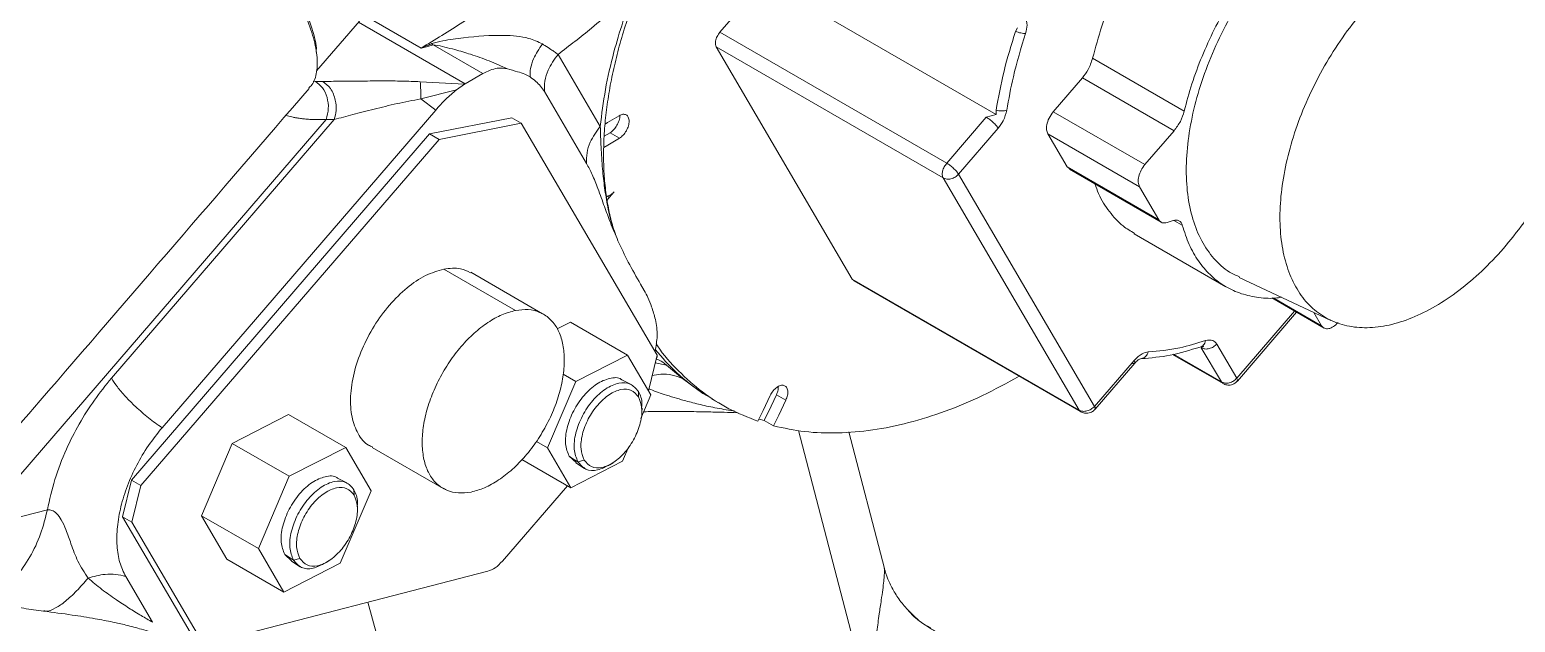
# Model space of a CAD drawing. Header units: millimetres. Extents: x 169 to 14583, y -399 to 10804.
# Drawn here: x 12951.1 to 13209, y 7706.4 to 7809.3 of the extents above; entities that cross this region are included whole.
import ezdxf

# ---------------------------------------------------------------- set-up
doc = ezdxf.new("R2010")
doc.units = ezdxf.units.MM
doc.header["$LTSCALE"] = 35

msp = doc.modelspace()

# ---------------------------------------------------------------- linework, layer by layer
at = {"color": 7, "linetype": 'Continuous', "lineweight": 18}
for p, q in [((13078.649, 7817.847), (13070.915, 7808.869)), ((13078.649, 7817.847), (13118.9, 7794.611)), ((13000.915, 7802.154), (13008.338, 7810.772)), ((13008.199, 7810.61), (13026.714, 7799.921)), ((13010.86, 7810.845), (13019.049, 7806.117)), ((13122.566, 7809.612), (13122.225, 7809.013)), ((13070.915, 7808.869), (13110.301, 7786.132)), ((13021.12, 7806.664), (13029.744, 7801.686)), ((13042.84, 7805.035), (13050.161, 7792.534)), ((13070.291, 7806.314), (13093.893, 7766.011)), ((13070.291, 7806.314), (13109.677, 7783.577)), ((13135.634, 7804.381), (13151.543, 7795.196)), ((13029.744, 7801.686), (13026.714, 7799.921)), ((13000.31, 7800.37), (13000.706, 7800.339)), ((13026.563, 7799.834), (13018.902, 7800.276)), ((13026.563, 7799.834), (13025.197, 7798.89)), ((13026.714, 7799.921), (13026.563, 7799.834)), ((13133.862, 7800.961), (13128.792, 7795.076)), ((13133.862, 7800.961), (13149.772, 7791.777)), ((13025.197, 7798.89), (13018.983, 7797.296)), ((13018.983, 7797.296), (13021.584, 7795.358)), ((13040.454, 7798.579), (13047.775, 7786.077)), ((13021.584, 7795.358), (12974.076, 7740.207)), ((13034.786, 7794.031), (13020.536, 7791.212)), ((13034.786, 7794.031), (13036.413, 7793.093)), ((13053.445, 7794.386), (13051.408, 7793.176)), ((13117.178, 7794.115), (13110.301, 7786.132)), ((13118.9, 7794.611), (13117.178, 7794.115)), ((13118.879, 7795.324), (13118.9, 7794.611)), ((13128.792, 7795.076), (13144.702, 7785.891)), ((13002.576, 7793.736), (12941.34, 7722.648)), ((13003.983, 7793.721), (12965.294, 7748.808)), ((13036.413, 7793.093), (13022.162, 7790.273)), ((13060.014, 7752.789), (13036.413, 7793.093)), ((13051.867, 7791.433), (13050.823, 7790.814)), ((13051.408, 7793.176), (13051.001, 7792.935)), ((13051.867, 7791.433), (13053.493, 7790.495)), ((13119.23, 7792.21), (13112.353, 7784.226)), ((13127.855, 7791.244), (13131.226, 7785.488)), ((13127.855, 7791.244), (13143.765, 7782.059)), ((13149.772, 7791.777), (13144.702, 7785.891)), ((13020.536, 7791.212), (12968.786, 7731.136)), ((13022.162, 7790.273), (12970.413, 7730.197)), ((13020.536, 7791.212), (13022.162, 7790.273)), ((13050.773, 7788.88), (13051.456, 7789.285)), ((13051.456, 7789.285), (13053.493, 7790.495)), ((13109.677, 7783.577), (13133.278, 7743.274)), ((13112.353, 7784.226), (13135.955, 7743.923)), ((13131.226, 7785.488), (13131.652, 7785.17)), ((13131.226, 7785.488), (13147.136, 7776.303)), ((13131.605, 7785.096), (13147.515, 7775.912)), ((13051.712, 7780.172), (13052.551, 7781.146)), ((13143.765, 7782.059), (13147.136, 7776.303)), ((13051.292, 7780.415), (13051.712, 7780.172)), ((13148.582, 7775.849), (13149.605, 7776.184)), ((13149.746, 7776.207), (13151.202, 7775.366)), ((13142.866, 7773.884), (13158.776, 7764.699)), ((13035.432, 7760.569), (13022.987, 7767.754)), ((13040.143, 7760.012), (13027.698, 7767.196)), ((13093.893, 7766.011), (13094.201, 7765.756)), ((13093.893, 7766.011), (13133.278, 7743.274)), ((13094.183, 7765.729), (13133.569, 7742.992)), ((13161.075, 7766.314), (13176.99, 7758.857)), ((13057.166, 7765.119), (13057.804, 7764.029)), ((13160.656, 7748.811), (13170.696, 7760.466)), ((13166.744, 7762.748), (13175.824, 7757.506)), ((13167.068, 7762.732), (13175.388, 7757.929)), ((13044.987, 7758.538), (13042.691, 7757.36)), ((13044.987, 7758.538), (13054.886, 7752.823)), ((13160.757, 7748.322), (13171.045, 7760.265)), ((13174.034, 7760.242), (13175.388, 7757.929)), ((13054.886, 7752.823), (13045.919, 7748.223)), ((13058.938, 7745.905), (13054.886, 7752.823)), ((13058.51, 7746.635), (13060.014, 7752.789)), ((13149.528, 7752.926), (13158.27, 7747.879)), ((13149.663, 7752.963), (13157.979, 7748.162)), ((13154.308, 7754.228), (13154.935, 7754.337)), ((13154.935, 7754.337), (13154.504, 7754.097)), ((13154.504, 7754.097), (13157.979, 7748.162)), ((13157.18, 7754.746), (13160.656, 7748.811)), ((13059.69, 7751.463), (13061.634, 7751.099)), ((13064.417, 7748.787), (13061.634, 7751.099)), ((13135.955, 7743.923), (13142.832, 7751.907)), ((13136.056, 7743.434), (13142.933, 7751.418)), ((13143.778, 7752.129), (13144.126, 7752.213)), ((13045.919, 7748.223), (13041.002, 7736.705)), ((13043.714, 7749.496), (13045.919, 7748.223)), ((13055.516, 7747.711), (13053.925, 7748.55)), ((13067.989, 7746.168), (13064.417, 7748.787)), ((13158.242, 7747.926), (13157.979, 7748.162)), ((13056.774, 7746.512), (13056.809, 7745.557)), ((13057.185, 7741.798), (13058.938, 7745.905)), ((13069.494, 7745.344), (13067.989, 7746.168)), ((13069.444, 7745.257), (13071.367, 7744.147)), ((13079.661, 7745.81), (13078.43, 7743.225)), ((13080.739, 7745.941), (13082.365, 7745.002)), ((13081.134, 7742.416), (13082.365, 7745.002)), ((12996.059, 7742.522), (12986.277, 7737.503)), ((12996.059, 7742.522), (13005.959, 7736.807)), ((13057.375, 7742.945), (13057.404, 7743.606)), ((13078.43, 7743.225), (13077.536, 7741.349)), ((13080.24, 7740.541), (13081.134, 7742.416)), ((13133.541, 7743.038), (13133.278, 7743.274)), ((13077.716, 7741.727), (13078.614, 7741.479)), ((13078.614, 7741.479), (13080.24, 7740.541)), ((13096.239, 7695.052), (13084.555, 7739.758)), ((12986.277, 7737.503), (12980.913, 7724.939)), ((12986.277, 7737.503), (12996.176, 7731.789)), ((13041.002, 7736.705), (13039.066, 7737.823)), ((13099.482, 7715.793), (13093.291, 7739.48)), ((13005.959, 7736.807), (12996.176, 7731.789)), ((13010.378, 7729.26), (13005.959, 7736.807)), ((13010.574, 7736.791), (13023.019, 7729.606)), ((13036.551, 7734.696), (13045.054, 7729.787)), ((13041.002, 7736.705), (13045.054, 7729.787)), ((13044.758, 7735.254), (13045.951, 7734.183)), ((13047.374, 7734.604), (13046.263, 7734.31)), ((13054.021, 7734.387), (13055.124, 7736.97)), ((13045.054, 7729.787), (13054.021, 7734.387)), ((13045.905, 7734.116), (13047.429, 7733.157)), ((13051.832, 7733.802), (13052.375, 7734.149)), ((12968.786, 7731.136), (12967.226, 7724.75)), ((12968.786, 7731.136), (12970.413, 7730.197)), ((12970.413, 7730.197), (12968.852, 7723.811)), ((12996.176, 7731.789), (12990.813, 7719.224)), ((13006.141, 7730.648), (13004.551, 7731.487)), ((13007.399, 7729.449), (13007.434, 7728.494)), ((13033.168, 7717.049), (13044.444, 7730.139)), ((13005.015, 7716.695), (13010.378, 7729.26)), ((12954.183, 7725.99), (12941.34, 7722.648)), ((12967.226, 7724.75), (12978.959, 7704.714)), ((12968.852, 7723.811), (12967.226, 7724.75)), ((12980.913, 7724.939), (12985.333, 7717.392)), ((12990.813, 7719.224), (12980.913, 7724.939)), ((13008, 7725.882), (13008.03, 7726.543)), ((12968.852, 7723.811), (12980.585, 7703.775)), ((12990.813, 7719.224), (12995.232, 7711.677)), ((12985.333, 7717.392), (12995.232, 7711.677)), ((12995.232, 7711.677), (13005.015, 7716.695)), ((12995.383, 7718.191), (12996.576, 7717.12)), ((12996.531, 7717.053), (12998.055, 7716.094)), ((12997.999, 7717.541), (12996.888, 7717.247)), ((13002.457, 7716.739), (13003.001, 7717.086)), ((12972.433, 7706.441), (12967.77, 7714.403)), ((12982.798, 7702.959), (13030.631, 7715.293)), ((13009.834, 7709.931), (13012.211, 7701.099))]:
    msp.add_line(p, q, dxfattribs=at)
at = {"color": 7, "linetype": 'Continuous', "lineweight": 18, "flags": 128}
for points in [[(13019.049, 7806.117), (13020.209, 7806.424), (13021.12, 7806.664)], [(13078.614, 7741.479), (13079.804, 7743.978), (13080.739, 7745.941)], [(13046.263, 7734.31), (13045.42, 7734.839), (13044.758, 7735.254)], [(12996.888, 7717.247), (12996.045, 7717.776), (12995.383, 7718.191)]]:
    msp.add_lwpolyline(points, dxfattribs=at)
at = {"color": 7, "linetype": 'Continuous', "lineweight": 18}
for points, knots in [([(12999.544, 7799.203), (12999.729, 7799.37), (13000.482, 7800.049), (13001.01, 7801.918), (13001.102, 7804.782), (13000.352, 7808.265), (12998.853, 7812.25), (12996.623, 7816.692), (12993.685, 7821.554), (12990.051, 7826.812), (12985.752, 7832.405), (12980.83, 7838.269), (12975.376, 7844.286), (12969.468, 7850.383), (12963.167, 7856.461), (12958.109, 7861.127), (12955.125, 7863.675), (12954.409, 7864.286)], [0, 0, 0, 0, 0.02399091, 0.09760714, 0.17122336, 0.24483958, 0.31714263, 0.38944568, 0.46174872, 0.53405177, 0.60782878, 0.6816058, 0.75538281, 0.82915983, 0.90293684, 0.97671386, 1, 1, 1, 1]), ([(13000.843, 7805.442), (13000.851, 7805.52), (13000.959, 7806.625), (13000.211, 7809.49), (12998.532, 7814.013), (12995.761, 7819.251), (12992.086, 7825.005), (12987.53, 7831.207), (12982.184, 7837.741), (12976.137, 7844.5), (12969.486, 7851.361), (12962.451, 7858.151), (12957.511, 7862.524), (12955.082, 7864.675)], [0, 0, 0, 0, 0.0076155, 0.1072544, 0.206889, 0.3063396, 0.4059785, 0.5056131, 0.6050637, 0.7047025, 0.8043371, 0.9037877, 1, 1, 1, 1]), ([(13155.983, 7838.702), (13154.675, 7837.462), (13152.06, 7834.984), (13148.405, 7830.645), (13145.037, 7825.954), (13141.984, 7820.871), (13139.336, 7815.497), (13137.123, 7809.919), (13136.13, 7806.227), (13135.634, 7804.381)], [0, 0, 0, 0, 0.14000483, 0.28000963, 0.42001444, 0.56001925, 0.7066795, 0.85333975, 1, 1, 1, 1]), ([(13187.498, 7836.488), (13186.102, 7836.066), (13183.31, 7835.222), (13178.99, 7832.923), (13174.703, 7829.929), (13170.534, 7826.236), (13166.585, 7821.95), (13162.95, 7817.169), (13159.714, 7812.006), (13156.954, 7806.584), (13154.735, 7801.03), (13153.111, 7795.477), (13152.118, 7790.056), (13151.781, 7784.895), (13152.108, 7780.115), (13153.092, 7775.835), (13154.702, 7772.138), (13156.933, 7769.174), (13159.099, 7767.237), (13160.66, 7766.605), (13161.129, 7766.415)], [0, 0, 0, 0, 0.05737515, 0.1147503, 0.17212545, 0.2295006, 0.28687575, 0.3442509, 0.40162605, 0.45900119, 0.51637634, 0.57375149, 0.63112664, 0.68850179, 0.74587694, 0.80325209, 0.86062724, 0.91800239, 0.97537754, 1, 1, 1, 1]), ([(13171.893, 7829.517), (13170.721, 7828.414), (13168.384, 7826.211), (13165.087, 7822.407), (13162.005, 7818.309), (13159.196, 7813.933), (13156.7, 7809.361), (13154.569, 7804.669), (13152.793, 7799.915), (13151.96, 7796.771), (13151.543, 7795.196)], [0, 0, 0, 0, 0.1252266, 0.249997, 0.3747687, 0.499999, 0.6252206, 0.7499774, 0.874745, 1, 1, 1, 1]), ([(13201.273, 7826.054), (13199.939, 7825.581), (13197.265, 7824.634), (13193.159, 7822.245), (13189.105, 7819.241), (13185.193, 7815.597), (13181.508, 7811.42), (13178.134, 7806.787), (13175.137, 7801.83), (13172.611, 7796.656), (13170.599, 7791.382), (13169.157, 7786.121), (13168.293, 7780.996), (13168.056, 7776.144), (13168.439, 7771.662), (13169.446, 7767.656), (13171.024, 7764.2), (13173.161, 7761.407), (13175.801, 7759.322), (13178.895, 7758.007), (13182.35, 7757.457), (13186.097, 7757.723), (13190.048, 7758.782), (13194.122, 7760.629), (13198.217, 7763.182), (13202.23, 7766.412), (13206.078, 7770.236), (13209.672, 7774.583), (13212.94, 7779.325), (13215.782, 7784.362), (13218.151, 7789.582), (13219.969, 7794.868), (13221.275, 7800.117), (13221.624, 7803.439), (13221.799, 7805.095)], [0, 0, 0, 0, 0.0311558, 0.0624996, 0.0938394, 0.1249998, 0.1561545, 0.1874997, 0.2188392, 0.2499998, 0.2811544, 0.3124997, 0.3438391, 0.3749997, 0.4061544, 0.4374996, 0.4688391, 0.4999997, 0.5311543, 0.5624995, 0.593839, 0.6249996, 0.6561543, 0.6874995, 0.718839, 0.7499996, 0.7811542, 0.8124994, 0.8438389, 0.8749995, 0.9061545, 0.9374949, 0.9688358, 1, 1, 1, 1]), ([(13055.978, 7815.882), (13053.548, 7813.749), (13049.208, 7809.94), (13044.786, 7806.534), (13042.84, 7805.035)], [0, 0, 0, 0, 0.5599477, 1, 1, 1, 1]), ([(13050.161, 7792.534), (13050.419, 7794.646), (13050.935, 7798.865), (13052.348, 7804.969), (13054.019, 7810.656), (13055.324, 7814.139), (13055.978, 7815.882)], [0, 0, 0, 0, 0.2802471, 0.5597964, 0.7796018, 1, 1, 1, 1]), ([(13053.008, 7773.225), (13052.825, 7773.72), (13052.318, 7775.089), (13051.702, 7777.571), (13051.152, 7780.628), (13050.819, 7783.868), (13050.696, 7787.262), (13050.787, 7790.798), (13051.094, 7794.455), (13051.616, 7798.215), (13052.352, 7802.058), (13053.297, 7805.963), (13054.453, 7809.909), (13055.59, 7813.265), (13056.377, 7815.297), (13056.653, 7816.009)], [0, 0, 0, 0, 0.0468539, 0.1297915, 0.212429, 0.2949072, 0.3773242, 0.4597344, 0.5421752, 0.6246725, 0.7072386, 0.7898765, 0.8725831, 0.9553515, 1, 1, 1, 1]), ([(13123.944, 7811.5), (13124.104, 7811.059), (13124.39, 7810.27), (13124.108, 7809.16), (13123.984, 7808.669)], [0, 0, 0, 0, 0.5578892, 1, 1, 1, 1]), ([(13019.049, 7806.117), (13019.402, 7806.262), (13020.034, 7806.521), (13020.665, 7806.783), (13020.943, 7806.898)], [0, 0, 0, 0, 0.5599932, 1, 1, 1, 1]), ([(13020.943, 7806.898), (13021.559, 7807.06), (13023.337, 7807.525), (13027.593, 7808.107), (13032.613, 7808.468), (13037.343, 7808.121), (13039.334, 7807.205), (13040.107, 7806.85)], [0, 0, 0, 0, 0.0954325, 0.2755301, 0.6288762, 0.8560183, 1, 1, 1, 1]), ([(13020.943, 7806.898), (13020.976, 7806.854), (13021.035, 7806.774), (13021.094, 7806.698), (13021.12, 7806.664)], [0, 0, 0, 0, 0.56193526, 1, 1, 1, 1]), ([(13037.98, 7801.105), (13037.974, 7801.59), (13037.962, 7802.552), (13038.579, 7804.516), (13039.536, 7805.979), (13040.107, 7806.85)], [0, 0, 0, 0, 0.2913545, 0.5778296, 1, 1, 1, 1]), ([(13040.107, 7806.85), (13040.252, 7806.757), (13040.78, 7806.421), (13041.489, 7805.96), (13042.251, 7805.452), (13042.634, 7805.181), (13042.84, 7805.035)], [0, 0, 0, 0, 0.1381697, 0.5000257, 0.7305225, 1, 1, 1, 1]), ([(13070.915, 7808.869), (13070.742, 7808.633), (13070.395, 7808.162), (13070.151, 7807.389), (13070.114, 7806.742), (13070.232, 7806.457), (13070.291, 7806.314)], [0, 0, 0, 0, 0.27961896, 0.55923785, 0.77961892, 1, 1, 1, 1]), ([(13123.984, 7808.669), (13123.217, 7806.15), (13121.847, 7801.649), (13121.069, 7797.271), (13120.727, 7795.344)], [0, 0, 0, 0, 0.5597905, 1, 1, 1, 1]), ([(13021.12, 7806.664), (13021.241, 7806.659), (13021.958, 7806.626), (13023.204, 7806.283), (13025.261, 7805.786), (13027.831, 7805.004), (13030.891, 7803.94), (13032.994, 7802.987), (13034.039, 7802.513)], [0, 0, 0, 0, 0.0262992, 0.1556383, 0.2886782, 0.4981362, 0.7506954, 1, 1, 1, 1]), ([(13040.454, 7798.579), (13040.454, 7799.182), (13040.454, 7800.4), (13041.12, 7802.655), (13042.19, 7804.136), (13042.84, 7805.035)], [0, 0, 0, 0, 0.2784362, 0.5620524, 1, 1, 1, 1]), ([(13135.634, 7804.381), (13135.413, 7803.693), (13135.018, 7802.464), (13134.216, 7801.421), (13133.862, 7800.961)], [0, 0, 0, 0, 0.5592242, 1, 1, 1, 1]), ([(13029.744, 7801.686), (13030.612, 7802.096), (13032.163, 7802.83), (13033.465, 7802.61), (13034.039, 7802.513)], [0, 0, 0, 0, 0.5594759, 1, 1, 1, 1]), ([(13034.039, 7802.513), (13034.628, 7802.348), (13035.65, 7802.061), (13037.007, 7801.671), (13037.684, 7801.278), (13037.98, 7801.105)], [0, 0, 0, 0, 0.4340739, 0.7524601, 1, 1, 1, 1]), ([(12921.535, 7708.471), (12932.003, 7720.623), (12958.042, 7750.851), (12984.067, 7781.063), (12999.629, 7799.13)], [0, 0, 0, 0, 0.402018, 1, 1, 1, 1]), ([(13001.985, 7800.327), (13001.745, 7800.324), (13001.315, 7800.319), (13000.893, 7800.333), (13000.706, 7800.339)], [0, 0, 0, 0, 0.559998, 1, 1, 1, 1]), ([(13018.902, 7800.276), (13018.386, 7800.304), (13017.328, 7800.359), (13015.751, 7800.397), (13014.149, 7800.417), (13012.598, 7800.42), (13010.963, 7800.416), (13008.973, 7800.402), (13006.785, 7800.382), (13004.73, 7800.362), (13003.169, 7800.346), (13002.347, 7800.333), (13001.985, 7800.327)], [0, 0, 0, 0, 0.0806091, 0.1650552, 0.2482886, 0.3357886, 0.4162398, 0.5184158, 0.6736667, 0.805549, 0.9143161, 1, 1, 1, 1]), ([(13001.985, 7800.327), (13002.459, 7799.957), (13003.445, 7799.188), (13004.215, 7797.268), (13004.388, 7795.335), (13004.114, 7794.245), (13003.983, 7793.721)], [0, 0, 0, 0, 0.2702613, 0.5624293, 0.7897364, 1, 1, 1, 1]), ([(13018.902, 7800.276), (13018.934, 7799.832), (13018.992, 7799.04), (13018.986, 7797.829), (13018.983, 7797.296)], [0, 0, 0, 0, 0.56, 1, 1, 1, 1]), ([(13037.98, 7801.105), (13038.317, 7800.852), (13038.954, 7800.372), (13039.803, 7799.555), (13040.24, 7798.899), (13040.454, 7798.579)], [0, 0, 0, 0, 0.3638187, 0.6884971, 1, 1, 1, 1]), ([(13003.983, 7793.721), (13005.029, 7794.007), (13007.137, 7794.583), (13010.869, 7795.52), (13014.8, 7796.499), (13017.597, 7797.032), (13018.983, 7797.296)], [0, 0, 0, 0, 0.2482376, 0.500163, 0.752302, 1, 1, 1, 1]), ([(12995.624, 7794.48), (12995.706, 7794.448), (12995.921, 7794.366), (12996.33, 7794.246), (12996.841, 7794.121), (12997.299, 7794.035), (12997.729, 7793.963), (12998.183, 7793.895), (12998.86, 7793.816), (12999.929, 7793.732), (13001.186, 7793.694), (13002.186, 7793.724), (13002.576, 7793.736)], [0, 0, 0, 0, 0.0574333, 0.1507009, 0.2441616, 0.3378178, 0.3786539, 0.4471449, 0.5434257, 0.667685, 0.8705248, 1, 1, 1, 1]), ([(13053.533, 7794.418), (13053.536, 7794.407), (13053.586, 7794.176), (13053.443, 7793.555), (13053.096, 7792.706), (13052.531, 7791.916), (13052.088, 7791.594), (13051.867, 7791.433)], [0, 0, 0, 0, 0.0116434, 0.2587325, 0.5058217, 0.7529108, 1, 1, 1, 1]), ([(13053.445, 7794.386), (13053.668, 7794.488), (13054.113, 7794.693), (13054.683, 7794.579), (13055.068, 7794.159), (13055.211, 7793.474), (13055.087, 7792.63), (13054.718, 7791.763), (13054.159, 7790.978), (13053.715, 7790.656), (13053.493, 7790.495)], [0, 0, 0, 0, 0.1250177, 0.2499954, 0.3749842, 0.499991, 0.6249798, 0.7499866, 0.8749064, 1, 1, 1, 1]), ([(13120.727, 7795.344), (13120.567, 7794.719), (13120.281, 7793.6), (13119.552, 7792.636), (13119.23, 7792.21)], [0, 0, 0, 0, 0.5578892, 1, 1, 1, 1]), ([(13128.792, 7795.076), (13128.532, 7794.722), (13128.013, 7794.016), (13127.647, 7792.856), (13127.59, 7791.886), (13127.767, 7791.458), (13127.855, 7791.244)], [0, 0, 0, 0, 0.279619, 0.559238, 0.779619, 1, 1, 1, 1]), ([(13151.543, 7795.196), (13151.352, 7794.584), (13150.97, 7793.359), (13150.171, 7792.304), (13149.772, 7791.777)], [0, 0, 0, 0, 0.4997604, 1, 1, 1, 1]), ([(13002.576, 7793.736), (13002.836, 7793.727), (13003.302, 7793.713), (13003.775, 7793.719), (13003.983, 7793.721)], [0, 0, 0, 0, 0.559998, 1, 1, 1, 1]), ([(13047.775, 7786.077), (13047.775, 7786.685), (13047.776, 7787.9), (13048.442, 7790.155), (13049.509, 7791.632), (13050.161, 7792.534)], [0, 0, 0, 0, 0.2803746, 0.5607492, 1, 1, 1, 1]), ([(13050.161, 7792.534), (13050.2, 7791.332), (13050.283, 7788.805), (13050.513, 7785.25), (13050.885, 7781.806), (13051.486, 7778.311), (13052.125, 7775.508), (13052.748, 7773.884), (13052.91, 7773.46)], [0, 0, 0, 0, 0.1687762, 0.3549068, 0.5266425, 0.7001562, 0.9216446, 1, 1, 1, 1]), ([(13047.775, 7786.077), (13048.105, 7785.46), (13048.837, 7784.089), (13049.829, 7781.544), (13050.839, 7778.712), (13051.967, 7775.662), (13053.312, 7772.42), (13055.05, 7768.826), (13056.439, 7766.393), (13057.166, 7765.119)], [0, 0, 0, 0, 0.0937965, 0.2082776, 0.3486573, 0.4731477, 0.6205598, 0.8012966, 1, 1, 1, 1]), ([(13109.677, 7783.577), (13109.612, 7783.742), (13109.483, 7784.071), (13109.564, 7784.77), (13109.833, 7785.507), (13110.145, 7785.923), (13110.301, 7786.132)], [0, 0, 0, 0, 0.25, 0.5, 0.75, 1, 1, 1, 1]), ([(13112.353, 7784.226), (13112.303, 7784.307), (13112.205, 7784.465), (13111.926, 7784.807), (13111.491, 7785.245), (13111.01, 7785.67), (13110.612, 7785.966), (13110.409, 7786.074), (13110.301, 7786.132)], [0, 0, 0, 0, 0.1348092, 0.2620355, 0.5033353, 0.7448695, 0.8630671, 1, 1, 1, 1]), ([(13112.353, 7784.226), (13112.166, 7784.046), (13111.793, 7783.687), (13111.049, 7783.391), (13110.289, 7783.322), (13109.881, 7783.492), (13109.677, 7783.577)], [0, 0, 0, 0, 0.25, 0.5, 0.75, 1, 1, 1, 1]), ([(13144.702, 7785.891), (13144.468, 7785.578), (13144.001, 7784.953), (13143.596, 7783.849), (13143.475, 7782.801), (13143.668, 7782.307), (13143.765, 7782.059)], [0, 0, 0, 0, 0.2500361, 0.4999802, 0.7497357, 1, 1, 1, 1]), ([(13052.551, 7781.146), (13052.434, 7781.021), (13052.223, 7780.797), (13051.996, 7780.655), (13051.895, 7780.592)], [0, 0, 0, 0, 0.559715, 1, 1, 1, 1]), ([(13136.041, 7782.535), (13136.237, 7781.966), (13136.865, 7780.142), (13138.503, 7777.67), (13140.589, 7775.321), (13142.232, 7774.355), (13142.909, 7773.956)], [0, 0, 0, 0, 0.1437992, 0.4608753, 0.7779514, 1, 1, 1, 1]), ([(13051.895, 7780.592), (13051.769, 7780.531), (13051.542, 7780.421), (13051.337, 7780.414), (13051.247, 7780.41)], [0, 0, 0, 0, 0.5597179, 1, 1, 1, 1]), ([(13051.362, 7779.673), (13051.371, 7779.691), (13051.462, 7779.875), (13051.593, 7780.031), (13051.712, 7780.172)], [0, 0, 0, 0, 0.0962686, 1, 1, 1, 1]), ([(13147.136, 7776.303), (13147.216, 7776.192), (13147.376, 7775.971), (13147.722, 7775.795), (13148.125, 7775.735), (13148.429, 7775.81), (13148.582, 7775.849)], [0, 0, 0, 0, 0.2508147, 0.499123, 0.7478341, 1, 1, 1, 1]), ([(13149.605, 7776.184), (13149.788, 7776.227), (13150.157, 7776.313), (13150.623, 7776.173), (13151.005, 7775.88), (13151.137, 7775.536), (13151.202, 7775.366)], [0, 0, 0, 0, 0.2473545, 0.4994487, 0.7519562, 1, 1, 1, 1]), ([(13151.202, 7775.366), (13151.572, 7774.227), (13152.311, 7771.954), (13153.957, 7769.097), (13155.966, 7766.698), (13158.351, 7764.832), (13161.06, 7763.509), (13164.066, 7762.803), (13166.547, 7762.589), (13168.067, 7762.807), (13168.443, 7762.862)], [0, 0, 0, 0, 0.1367535, 0.2730089, 0.4092657, 0.5460232, 0.6827713, 0.8190118, 0.9552641, 1, 1, 1, 1]), ([(13022.987, 7767.754), (13021.939, 7767.447), (13019.842, 7766.833), (13016.578, 7764.613), (13013.507, 7761.61), (13010.815, 7757.931), (13008.691, 7753.854), (13007.278, 7749.646), (13006.676, 7745.605), (13006.912, 7741.978), (13008.023, 7739.112), (13009.325, 7737.375), (13010.394, 7736.984), (13010.63, 7736.898)], [0, 0, 0, 0, 0.0972495, 0.1944989, 0.2917484, 0.3889979, 0.4862473, 0.5834968, 0.6807463, 0.7779957, 0.8752452, 0.9724947, 1, 1, 1, 1]), ([(13027.642, 7767.089), (13027.081, 7767.386), (13025.738, 7768.095), (13024, 7767.879), (13022.987, 7767.754)], [0, 0, 0, 0, 0.4176455, 1, 1, 1, 1]), ([(13057.804, 7764.029), (13058.023, 7763.627), (13058.499, 7762.75), (13059.157, 7761.082), (13059.523, 7759.754), (13059.73, 7759)], [0, 0, 0, 0, 0.2685014, 0.5845124, 1, 1, 1, 1]), ([(13035.432, 7760.569), (13034.655, 7760.36), (13033.092, 7759.94), (13030.647, 7758.548), (13028.246, 7756.699), (13025.98, 7754.374), (13023.928, 7751.685), (13022.174, 7748.718), (13020.764, 7745.609), (13019.784, 7742.475), (13019.254, 7739.43), (13019.211, 7736.591), (13019.619, 7734.052), (13020.498, 7731.944), (13021.8, 7730.324), (13023.494, 7729.285), (13025.474, 7728.769), (13026.98, 7728.956), (13027.729, 7729.049)], [0, 0, 0, 0, 0.0621858, 0.124998, 0.1877977, 0.2499987, 0.3121806, 0.3749979, 0.4377964, 0.4999981, 0.5621801, 0.6249973, 0.6877958, 0.7499975, 0.8121809, 0.8749828, 0.9377862, 1, 1, 1, 1]), ([(13027.729, 7729.049), (13028.507, 7729.258), (13030.07, 7729.679), (13032.515, 7731.07), (13034.916, 7732.919), (13037.182, 7735.245), (13039.234, 7737.933), (13040.987, 7740.9), (13042.398, 7744.01), (13043.378, 7747.143), (13043.908, 7750.188), (13043.951, 7753.027), (13043.543, 7755.566), (13042.664, 7757.674), (13041.362, 7759.294), (13039.667, 7760.333), (13037.688, 7760.849), (13036.182, 7760.662), (13035.432, 7760.569)], [0, 0, 0, 0, 0.0621858, 0.124998, 0.1877977, 0.2499987, 0.3121806, 0.3749979, 0.4377964, 0.4999981, 0.5621801, 0.6249973, 0.6877958, 0.7499975, 0.8121809, 0.8749828, 0.9377862, 1, 1, 1, 1]), ([(13059.73, 7759), (13059.902, 7758.077), (13060.21, 7756.423), (13059.829, 7754.396), (13059.661, 7753.499)], [0, 0, 0, 0, 0.5576733, 1, 1, 1, 1]), ([(13175.388, 7757.929), (13175.542, 7757.748), (13175.85, 7757.387), (13176.603, 7757.354), (13177.45, 7757.703), (13177.975, 7758.23), (13178.238, 7758.493)], [0, 0, 0, 0, 0.2500361, 0.4999802, 0.7497357, 1, 1, 1, 1]), ([(13145.303, 7753.378), (13147.101, 7753.531), (13150.314, 7753.804), (13153.716, 7754.87), (13155.214, 7755.339)], [0, 0, 0, 0, 0.5597905, 1, 1, 1, 1]), ([(13155.214, 7755.339), (13155.675, 7755.421), (13156.502, 7755.568), (13156.972, 7754.998), (13157.18, 7754.746)], [0, 0, 0, 0, 0.5578892, 1, 1, 1, 1]), ([(13059.84, 7752.298), (13059.846, 7752.297), (13059.986, 7752.289), (13060.016, 7752.393), (13060.032, 7752.628), (13060.004, 7752.911), (13059.754, 7753.339), (13059.661, 7753.499)], [0, 0, 0, 0, 0.0116706, 0.3043875, 0.3548519, 0.7582768, 1, 1, 1, 1]), ([(13067.989, 7746.168), (13066.413, 7747.301), (13063.392, 7749.472), (13060.899, 7752.415), (13059.707, 7753.823)], [0, 0, 0, 0, 0.5216083, 1, 1, 1, 1]), ([(13059.848, 7754.823), (13059.927, 7754.695), (13061.045, 7752.889), (13063.696, 7750.016), (13067.811, 7746.318), (13072.417, 7743.363), (13075.828, 7742.021), (13077.536, 7741.349)], [0, 0, 0, 0, 0.0187013, 0.2642718, 0.5093387, 0.7544115, 1, 1, 1, 1]), ([(13142.832, 7751.907), (13143.293, 7752.357), (13144.12, 7753.165), (13144.94, 7753.313), (13145.303, 7753.378)], [0, 0, 0, 0, 0.5578892, 1, 1, 1, 1]), ([(13061.634, 7751.099), (13061.235, 7751.423), (13060.682, 7751.873), (13060.009, 7752.108), (13059.822, 7752.173)], [0, 0, 0, 0, 0.72155323, 1, 1, 1, 1]), ([(13142.576, 7751.399), (13142.583, 7751.396), (13142.772, 7751.31), (13142.926, 7751.371), (13143.006, 7751.556), (13142.89, 7751.79), (13142.832, 7751.907)], [0, 0, 0, 0, 0.0151995, 0.3974539, 0.698727, 1, 1, 1, 1]), ([(13142.933, 7751.418), (13143.016, 7751.509), (13143.254, 7751.771), (13143.555, 7752.006), (13143.678, 7752.065), (13143.7, 7752.076)], [0, 0, 0, 0, 0.3057822, 0.8730735, 1, 1, 1, 1]), ([(12965.294, 7748.808), (12964.285, 7747.565), (12962.267, 7745.077), (12959.641, 7740.892), (12957.285, 7736.257), (12955.322, 7731.2), (12954.562, 7727.726), (12954.183, 7725.99)], [0, 0, 0, 0, 0.1866997, 0.37340821, 0.56010528, 0.7800553, 1, 1, 1, 1]), ([(12965.294, 7748.808), (12965.611, 7748.319), (12966.243, 7747.339), (12967.714, 7745.627), (12969.554, 7743.779), (12971.752, 7741.858), (12973.301, 7740.757), (12974.076, 7740.207)], [0, 0, 0, 0, 0.1867538, 0.3735075, 0.5602613, 0.7801306, 1, 1, 1, 1]), ([(13053.897, 7748.509), (13053.858, 7748.546), (13053.358, 7749.016), (13051.796, 7748.887), (13049.531, 7747.964), (13047.265, 7745.916), (13045.425, 7743.191), (13044.287, 7740.189), (13043.959, 7737.293), (13044.491, 7735.934), (13044.758, 7735.254)], [0, 0, 0, 0, 0.0120537, 0.1531889, 0.2943241, 0.4354593, 0.5765944, 0.7177296, 0.8588648, 1, 1, 1, 1]), ([(13056.774, 7746.512), (13056.347, 7747.014), (13055.494, 7748.018), (13053.395, 7748.117), (13051.067, 7747.109), (13048.793, 7745.065), (13046.935, 7742.312), (13045.788, 7739.287), (13045.457, 7736.366), (13045.994, 7734.995), (13046.263, 7734.31)], [0, 0, 0, 0, 0.125, 0.25, 0.375, 0.5, 0.625, 0.75, 0.875, 1, 1, 1, 1]), ([(13059.154, 7749.27), (13059.668, 7749.374), (13060.847, 7749.616), (13062.658, 7749.423), (13063.838, 7748.996), (13064.417, 7748.787)], [0, 0, 0, 0, 0.2820787, 0.6479225, 1, 1, 1, 1]), ([(13079.661, 7745.81), (13079.816, 7746.086), (13080.125, 7746.637), (13080.779, 7747.261), (13081.454, 7747.605), (13082.066, 7747.616), (13082.517, 7747.288), (13082.736, 7746.676), (13082.707, 7745.866), (13082.479, 7745.29), (13082.365, 7745.002)], [0, 0, 0, 0, 0.1250177, 0.2499954, 0.3749842, 0.499991, 0.6249798, 0.7499866, 0.8749064, 1, 1, 1, 1]), ([(13080.24, 7740.541), (13082.033, 7740.158), (13085.619, 7739.394), (13091.401, 7739.202), (13097.423, 7739.714), (13103.651, 7740.968), (13110.021, 7742.971), (13116.45, 7745.634), (13120.759, 7747.987), (13122.896, 7749.153)], [0, 0, 0, 0, 0.1429767, 0.2858204, 0.4296793, 0.5735128, 0.7163571, 0.8593607, 1, 1, 1, 1]), ([(13160.656, 7748.811), (13160.469, 7748.631), (13160.096, 7748.271), (13159.351, 7747.976), (13158.592, 7747.907), (13158.184, 7748.077), (13157.979, 7748.162)], [0, 0, 0, 0, 0.25, 0.5, 0.75, 1, 1, 1, 1]), ([(13158.117, 7747.973), (13158.319, 7747.863), (13158.752, 7747.627), (13159.406, 7747.588), (13159.945, 7747.719), (13160.341, 7747.929), (13160.613, 7748.143), (13160.727, 7748.296), (13160.748, 7748.324)], [0, 0, 0, 0, 0.2343837, 0.5045425, 0.6502813, 0.8025923, 0.9645696, 1, 1, 1, 1]), ([(13160.656, 7748.811), (13160.725, 7748.674), (13160.839, 7748.452), (13160.76, 7748.375), (13160.729, 7748.345)], [0, 0, 0, 0, 0.6137985, 1, 1, 1, 1]), ([(13056.809, 7745.557), (13056.425, 7746.007), (13055.659, 7746.908), (13053.775, 7746.997), (13051.686, 7746.091), (13049.645, 7744.258), (13047.978, 7741.786), (13046.947, 7739.071), (13046.651, 7736.45), (13047.133, 7735.219), (13047.374, 7734.604)], [0, 0, 0, 0, 0.12507397, 0.25000842, 0.3750084, 0.50000461, 0.62500459, 0.75000079, 0.87497746, 1, 1, 1, 1]), ([(13047.374, 7734.604), (13047.757, 7734.153), (13048.523, 7733.253), (13050.408, 7733.163), (13052.497, 7734.07), (13054.538, 7735.903), (13056.205, 7738.374), (13057.235, 7741.09), (13057.531, 7743.711), (13057.05, 7744.941), (13056.809, 7745.557)], [0, 0, 0, 0, 0.125074, 0.2500084, 0.3750084, 0.5000046, 0.6250046, 0.7500008, 0.8749775, 1, 1, 1, 1]), ([(13057.315, 7743.559), (13057.349, 7743.816), (13057.506, 7745.025), (13057.097, 7745.857), (13056.774, 7746.512)], [0, 0, 0, 0, 0.2123444, 1, 1, 1, 1]), ([(13058.587, 7746.947), (13059.468, 7746.63), (13061.438, 7745.924), (13063.931, 7745.166), (13065.948, 7744.621), (13067.246, 7744.296), (13068.626, 7743.979), (13070.092, 7743.675), (13071.646, 7743.394), (13072.766, 7743.207), (13073.375, 7743.127), (13073.43, 7743.12)], [0, 0, 0, 0, 0.1944452, 0.4341894, 0.5162871, 0.6026073, 0.6931396, 0.7878743, 0.8868072, 0.989926, 1, 1, 1, 1]), ([(13081.057, 7747.353), (13081.059, 7747.171), (13081.066, 7746.731), (13080.86, 7746.232), (13080.739, 7745.941)], [0, 0, 0, 0, 0.4150453, 1, 1, 1, 1]), ([(13057.694, 7742.991), (13057.705, 7742.991), (13058.225, 7743.006), (13059.547, 7743.028), (13061.517, 7743.047), (13063.442, 7743.044), (13065.196, 7743.029), (13067.03, 7743.001), (13069.216, 7742.956), (13071.468, 7742.909), (13073.23, 7742.863), (13074.097, 7742.822), (13074.124, 7742.821)], [0, 0, 0, 0, 0.0021291, 0.0966347, 0.2423372, 0.3606581, 0.4427346, 0.5494932, 0.6878026, 0.8576329, 0.9955909, 1, 1, 1, 1]), ([(13135.955, 7743.923), (13135.768, 7743.743), (13135.395, 7743.384), (13134.651, 7743.088), (13133.891, 7743.019), (13133.483, 7743.189), (13133.278, 7743.274)], [0, 0, 0, 0, 0.25, 0.5, 0.75, 1, 1, 1, 1]), ([(13133.416, 7743.085), (13133.618, 7742.975), (13134.051, 7742.739), (13134.705, 7742.7), (13135.244, 7742.832), (13135.641, 7743.041), (13135.912, 7743.255), (13136.026, 7743.408), (13136.047, 7743.436)], [0, 0, 0, 0, 0.23438372, 0.50454252, 0.65028126, 0.80259228, 0.96456958, 1, 1, 1, 1]), ([(13135.955, 7743.923), (13136.024, 7743.786), (13136.138, 7743.564), (13136.059, 7743.487), (13136.029, 7743.457)], [0, 0, 0, 0, 0.61379847, 1, 1, 1, 1]), ([(13004.523, 7731.446), (13004.483, 7731.483), (13003.983, 7731.953), (13002.421, 7731.824), (13000.157, 7730.901), (12997.89, 7728.853), (12996.05, 7726.128), (12994.912, 7723.126), (12994.584, 7720.23), (12995.117, 7718.871), (12995.383, 7718.191)], [0, 0, 0, 0, 0.0120537, 0.1531889, 0.2943241, 0.4354593, 0.5765944, 0.7177296, 0.8588648, 1, 1, 1, 1]), ([(13046.263, 7734.31), (13046.689, 7733.813), (13047.543, 7732.818), (13049.605, 7732.656), (13051.106, 7733.447), (13051.835, 7733.831)], [0, 0, 0, 0, 0.3395664, 0.6791328, 1, 1, 1, 1]), ([(13007.399, 7729.449), (13006.973, 7729.951), (13006.119, 7730.955), (13004.02, 7731.054), (13001.692, 7730.046), (12999.419, 7728.002), (12997.56, 7725.249), (12996.414, 7722.224), (12996.082, 7719.303), (12996.62, 7717.932), (12996.888, 7717.247)], [0, 0, 0, 0, 0.125, 0.25, 0.375, 0.5, 0.625, 0.75, 0.875, 1, 1, 1, 1]), ([(13007.434, 7728.494), (13007.051, 7728.944), (13006.285, 7729.845), (13004.4, 7729.934), (13002.311, 7729.028), (13000.27, 7727.195), (12998.603, 7724.723), (12997.573, 7722.008), (12997.277, 7719.387), (12997.758, 7718.156), (12997.999, 7717.541)], [0, 0, 0, 0, 0.12507397, 0.25000842, 0.3750084, 0.50000461, 0.62500459, 0.75000079, 0.87497746, 1, 1, 1, 1]), ([(13007.941, 7726.496), (13007.974, 7726.752), (13008.132, 7727.962), (13007.722, 7728.794), (13007.399, 7729.449)], [0, 0, 0, 0, 0.2123444, 1, 1, 1, 1]), ([(12997.999, 7717.541), (12998.383, 7717.09), (12999.149, 7716.19), (13001.033, 7716.1), (13003.122, 7717.007), (13005.163, 7718.84), (13006.83, 7721.311), (13007.861, 7724.027), (13008.157, 7726.648), (13007.675, 7727.878), (13007.434, 7728.494)], [0, 0, 0, 0, 0.125074, 0.2500084, 0.3750084, 0.5000046, 0.6250046, 0.7500008, 0.8749775, 1, 1, 1, 1]), ([(12954.183, 7725.99), (12953.822, 7724.558), (12953.081, 7721.616), (12951.203, 7717.672), (12948.728, 7714.172), (12945.642, 7711.45), (12942.84, 7709.797), (12941.023, 7709.426), (12940.496, 7709.318)], [0, 0, 0, 0, 0.17016478, 0.34971622, 0.53659817, 0.72812525, 0.92117357, 1, 1, 1, 1]), ([(12961.23, 7714.106), (12960.614, 7715.05), (12959.467, 7716.809), (12958.354, 7719.81), (12957.494, 7722.31), (12956.692, 7724.146), (12955.867, 7725.301), (12955.021, 7725.94), (12954.447, 7725.974), (12954.183, 7725.99)], [0, 0, 0, 0, 0.2575664, 0.4799892, 0.6511805, 0.7736673, 0.8663393, 0.9382327, 1, 1, 1, 1]), ([(12996.888, 7717.247), (12997.315, 7716.75), (12998.168, 7715.755), (13000.23, 7715.592), (13001.732, 7716.384), (13002.461, 7716.768)], [0, 0, 0, 0, 0.3395664, 0.6791328, 1, 1, 1, 1]), ([(13030.631, 7715.293), (13031.065, 7715.456), (13031.934, 7715.781), (13032.757, 7716.626), (13033.168, 7717.049)], [0, 0, 0, 0, 0.4997393, 1, 1, 1, 1]), ([(12961.23, 7714.106), (12960.561, 7713.337), (12959.196, 7711.768), (12957.289, 7710.017), (12955.569, 7708.838), (12954.3, 7708.289), (12953.763, 7708.414), (12953.587, 7708.455)], [0, 0, 0, 0, 0.2124551, 0.4333666, 0.6597841, 0.8882722, 1, 1, 1, 1]), ([(12967.77, 7714.403), (12967.205, 7714.54), (12966.075, 7714.813), (12963.848, 7714.832), (12962.222, 7714.381), (12961.23, 7714.106)], [0, 0, 0, 0, 0.28030284, 0.56060567, 1, 1, 1, 1]), ([(12972.433, 7706.441), (12971.77, 7706.829), (12970.316, 7707.681), (12968.213, 7708.975), (12965.916, 7710.481), (12963.525, 7712.191), (12962.013, 7713.453), (12961.23, 7714.106)], [0, 0, 0, 0, 0.1388923, 0.3047196, 0.4932084, 0.7375648, 1, 1, 1, 1]), ([(13099.471, 7715.791), (13099.484, 7715.717), (13099.511, 7715.571), (13099.484, 7714.785), (13099.385, 7713.615), (13099.2, 7712.085), (13098.923, 7710.137), (13098.548, 7707.663), (13098.304, 7705.871), (13098.168, 7704.869)], [0, 0, 0, 0, 0.1313379, 0.2610596, 0.3800453, 0.5028456, 0.6345847, 0.7957152, 1, 1, 1, 1]), ([(13103.952, 7708.167), (13103.398, 7708.773), (13102.287, 7709.99), (13101.013, 7711.961), (13100.021, 7713.958), (13099.646, 7715.229), (13099.458, 7715.864)], [0, 0, 0, 0, 0.2484874, 0.4986246, 0.7493861, 1, 1, 1, 1]), ([(12940.524, 7709.202), (12940.887, 7709.277), (12941.822, 7709.469), (12944.117, 7709.577), (12947.075, 7709.383), (12949.985, 7708.864), (12952.361, 7708.528), (12953.524, 7708.364)], [0, 0, 0, 0, 0.119864, 0.3089464, 0.5018186, 0.7563792, 1, 1, 1, 1]), ([(13107.574, 7705.453), (13107.153, 7705.67), (13105.572, 7706.486), (13104.288, 7707.828), (13103.347, 7708.812)], [0, 0, 0, 0, 0.26683612, 1, 1, 1, 1]), ([(12953.515, 7708.365), (12955.164, 7708.156), (12958.122, 7707.781), (12962.155, 7707.139), (12965.266, 7706.544), (12967.968, 7705.935), (12970.717, 7705.21), (12973.148, 7704.409), (12974.799, 7703.756), (12975.367, 7703.483), (12975.563, 7703.389)], [0, 0, 0, 0, 0.2179829, 0.3909806, 0.5219997, 0.6181402, 0.739273, 0.8812529, 0.9589062, 1, 1, 1, 1]), ([(13103.527, 7708.668), (13103.6, 7708.57), (13104.344, 7707.573), (13106.22, 7706.092), (13108.142, 7704.979), (13109.095, 7704.428)], [0, 0, 0, 0, 0.05184, 0.5303242, 1, 1, 1, 1])]:
    msp.add_open_spline(points, degree=3, knots=knots, dxfattribs=at)
for points in [[(13061.358, 7840.937), (13059.124, 7838.571), (13054.656, 7833.84), (13047.732, 7827.295), (13040.685, 7821.191), (13033.531, 7815.608), (13026.309, 7810.51), (13021.469, 7807.581), (13019.049, 7806.117)], [(13122.225, 7809.013), (13121.516, 7806.702), (13120.098, 7802.079), (13119.286, 7797.576), (13118.879, 7795.324)], [(13122.225, 7809.013), (13122.386, 7808.96), (13122.708, 7808.852), (13123.187, 7808.741), (13123.631, 7808.672), (13123.866, 7808.67), (13123.984, 7808.669)], [(13000.706, 7800.339), (13001.145, 7800.003), (13002.021, 7799.331), (13002.804, 7797.601), (13003.071, 7795.621), (13002.741, 7794.364), (13002.576, 7793.736)], [(13021.584, 7795.358), (13022.165, 7796.004), (13023.327, 7797.298), (13024.574, 7798.359), (13025.197, 7798.89)], [(13117.178, 7794.115), (13117.373, 7793.992), (13117.763, 7793.745), (13118.378, 7793.224), (13118.916, 7792.675), (13119.125, 7792.365), (13119.23, 7792.21)], [(13118.879, 7795.324), (13119.046, 7795.292), (13119.379, 7795.227), (13119.879, 7795.206), (13120.348, 7795.238), (13120.601, 7795.309), (13120.727, 7795.344)], [(13154.308, 7754.228), (13154.419, 7754.26), (13154.641, 7754.323), (13154.91, 7754.571), (13155.117, 7754.907), (13155.182, 7755.195), (13155.214, 7755.339)], [(13144.126, 7752.213), (13145.773, 7752.346), (13149.067, 7752.611), (13152.561, 7753.689), (13154.308, 7754.228)], [(13144.126, 7752.213), (13144.253, 7752.248), (13144.507, 7752.318), (13144.842, 7752.578), (13145.124, 7752.93), (13145.243, 7753.229), (13145.303, 7753.378)], [(13154.504, 7754.097), (13154.708, 7754.012), (13155.117, 7753.842), (13155.876, 7753.911), (13156.62, 7754.206), (13156.993, 7754.566), (13157.18, 7754.746)], [(12974.076, 7740.207), (12973.265, 7739.197), (12971.645, 7737.178), (12969.621, 7733.729), (12967.998, 7730.137), (12966.861, 7726.501), (12966.246, 7722.969), (12966.189, 7719.686), (12966.647, 7716.729), (12967.396, 7715.178), (12967.77, 7714.403)]]:
    msp.add_open_spline(points, degree=3, dxfattribs=at)

doc.saveas('drawing.dxf')
